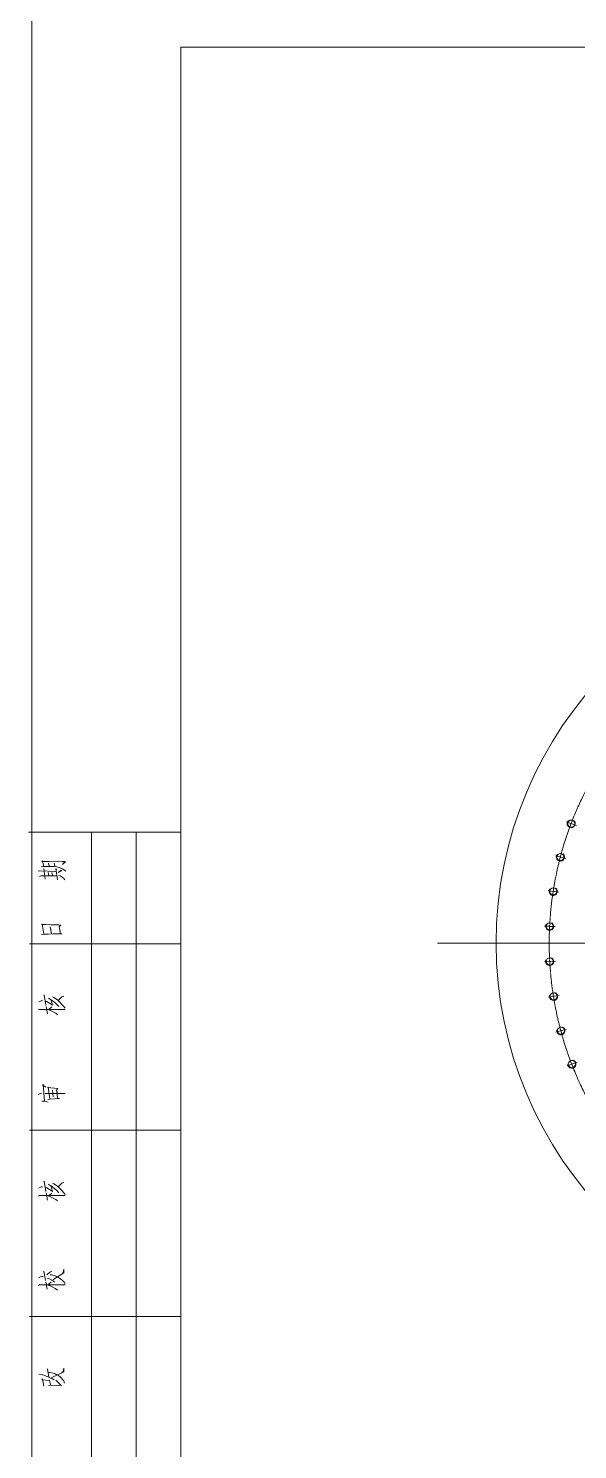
# Model space of a CAD drawing. Header units: millimetres. Extents: x 132745 to 150447, y -25377 to -12762.
# Drawn here: x 142037 to 143511, y -22720 to -18905 of the extents above; entities that cross this region are included whole.
import ezdxf

# ---------------------------------------------------------------- set-up
doc = ezdxf.new("R2010")
doc.units = ezdxf.units.MM
doc.linetypes.add('AD_LTYPE1 0 mm', pattern=[16, 13, -1, 1, -1])
doc.layers.add('CAXA_0', color=7, linetype='Continuous', lineweight=18)
doc.layers.add('cdr_dim', color=7, linetype='Continuous', lineweight=18)
doc.layers.add('cdr_dwg1', color=4, linetype='Continuous', lineweight=18, true_color=0x00ffff)
doc.layers.add('cdr_dwg3', color=1, linetype='AD_LTYPE1 0 mm', lineweight=18, true_color=0xff0000)

msp = doc.modelspace()

# ---------------------------------------------------------------- linework, layer by layer
at = {"layer": 'CAXA_0', "color": 4, "linetype": 'Continuous', "true_color": 0x00ffff}
for p, q in [((142037.284, -21062.28), (142446.676, -21062.28)), ((142446.676, -21362.28), (142040.282, -21362.28)), ((142446.676, -21862.28), (142040.282, -21862.28)), ((142446.676, -22362.28), (142040.282, -22362.28))]:
    msp.add_line(p, q, dxfattribs=at)
at = {"layer": 'CAXA_0', "color": 7, "linetype": 'Continuous'}
for p, q in [((142206.676, -24694.895), (142206.676, -21062.28)), ((142326.676, -24694.895), (142326.676, -21062.28)), ((142063.2, -21167.141), (142066.7, -21166.149)), ((142066.7, -21166.149), (142112.2, -21167.637)), ((142066.7, -21166.149), (142066.7, -21166.149)), ((142071.367, -21155.737), (142077.784, -21154.249)), ((142075.45, -21139.374), (142073.7, -21140.862)), ((142073.7, -21140.862), (142091.784, -21140.862)), ((142073.7, -21140.862), (142073.7, -21140.862)), ((142075.45, -21139.374), (142075.45, -21139.374)), ((142078.367, -21154.249), (142075.45, -21139.374)), ((142077.784, -21154.249), (142090.617, -21154.249)), ((142077.784, -21154.249), (142077.784, -21154.249)), ((142082.45, -21188.957), (142078.95, -21159.703)), ((142090.617, -21154.249), (142104.617, -21154.745)), ((142090.617, -21154.249), (142090.617, -21154.249)), ((142092.367, -21179.537), (142090.617, -21170.612)), ((142092.95, -21153.753), (142091.2, -21145.324)), ((142091.784, -21140.862), (142092.95, -21140.862)), ((142091.784, -21140.862), (142091.784, -21140.862)), ((142092.95, -21140.862), (142119.2, -21140.366)), ((142092.95, -21140.862), (142092.95, -21140.862)), ((142102.284, -21179.041), (142100.534, -21171.107)), ((142104.617, -21154.745), (142113.367, -21155.737)), ((142104.617, -21154.745), (142104.617, -21154.745)), ((142108.117, -21153.753), (142106.367, -21145.82)), ((142108.117, -21153.753), (142108.117, -21153.753)), ((142108.117, -21154.745), (142108.117, -21153.753)), ((142111.034, -21159.703), (142110.45, -21161.191)), ((142110.45, -21161.191), (142112.2, -21163.174)), ((142110.45, -21161.191), (142110.45, -21161.191)), ((142111.034, -21159.703), (142111.034, -21159.703)), ((142115.7, -21190.445), (142111.034, -21159.703)), ((142113.367, -21155.737), (142122.7, -21158.216)), ((142113.367, -21155.737), (142113.367, -21155.737)), ((142117.45, -21171.107), (142124.45, -21165.653)), ((142119.2, -21140.366), (142129.117, -21140.862)), ((142119.2, -21140.366), (142119.2, -21140.366)), ((142127.367, -21165.653), (142122.117, -21167.637)), ((142122.7, -21158.216), (142128.534, -21161.191)), ((142122.7, -21158.216), (142122.7, -21158.216)), ((142124.45, -21165.653), (142127.367, -21165.653)), ((142124.45, -21165.653), (142124.45, -21165.653)), ((142127.367, -21165.653), (142127.367, -21165.653)), ((142128.534, -21161.191), (142137.284, -21166.645)), ((142128.534, -21161.191), (142128.534, -21161.191)), ((142129.117, -21140.862), (142134.95, -21141.357)), ((142129.117, -21140.862), (142129.117, -21140.862)), ((142136.7, -21141.853), (142129.117, -21149.291)), ((142129.117, -21149.291), (142134.367, -21142.349)), ((142129.117, -21149.291), (142129.117, -21149.291)), ((142134.95, -21141.357), (142136.7, -21141.853)), ((142134.95, -21141.357), (142134.95, -21141.357)), ((142136.7, -21141.853), (142136.7, -21141.853)), ((142066.7, -21181.024), (142070.2, -21180.032)), ((142070.2, -21180.032), (142113.95, -21180.032)), ((142070.2, -21180.032), (142070.2, -21180.032)), ((142119.2, -21179.041), (142122.117, -21179.537)), ((142122.117, -21179.537), (142127.95, -21183.503)), ((142122.117, -21179.537), (142122.117, -21179.537)), ((142127.95, -21183.503), (142132.034, -21186.974)), ((142127.95, -21183.503), (142127.95, -21183.503)), ((142132.034, -21186.974), (142134.95, -21190.445)), ((142132.034, -21186.974), (142132.034, -21186.974)), ((142072.534, -21310.27), (142074.284, -21309.774)), ((142072.534, -21310.27), (142072.534, -21310.27)), ((142084.2, -21310.27), (142072.534, -21310.27)), ((142074.284, -21309.774), (142078.367, -21336.053)), ((142074.284, -21309.774), (142074.284, -21309.774)), ((142084.2, -21310.27), (142084.2, -21310.27)), ((142098.2, -21310.766), (142084.2, -21310.27)), ((142095.867, -21316.22), (142095.284, -21318.203)), ((142095.284, -21318.203), (142097.617, -21322.666)), ((142095.284, -21318.203), (142095.284, -21318.203)), ((142095.867, -21316.22), (142095.867, -21316.22)), ((142099.367, -21335.557), (142095.867, -21316.22)), ((142098.2, -21310.766), (142098.2, -21310.766)), ((142111.617, -21311.262), (142098.2, -21310.766)), ((142111.617, -21311.262), (142111.617, -21311.262)), ((142118.617, -21311.262), (142111.617, -21311.262)), ((142118.617, -21311.262), (142118.617, -21311.262)), ((142123.867, -21312.253), (142118.617, -21311.262)), ((142119.784, -21316.22), (142123.867, -21312.253)), ((142119.784, -21316.22), (142119.784, -21316.22)), ((142123.284, -21335.557), (142119.784, -21316.22)), ((142123.867, -21312.253), (142123.867, -21312.253)), ((142071.95, -21337.541), (142077.784, -21336.549)), ((142077.784, -21336.549), (142090.617, -21336.053)), ((142077.784, -21336.549), (142077.784, -21336.549)), ((142090.617, -21336.053), (142104.034, -21335.557)), ((142090.617, -21336.053), (142090.617, -21336.053)), ((142104.034, -21335.557), (142105.784, -21335.557)), ((142104.034, -21335.557), (142104.034, -21335.557)), ((142105.784, -21335.557), (142115.117, -21335.557)), ((142105.784, -21335.557), (142105.784, -21335.557)), ((142115.117, -21335.557), (142127.367, -21335.557)), ((142115.117, -21335.557), (142115.117, -21335.557)), ((142123.284, -21335.557), (142123.284, -21335.557)), ((142127.367, -21335.557), (142123.284, -21335.557)), ((142127.367, -21335.557), (142127.367, -21335.557)), ((142065.534, -21518.22), (142071.367, -21514.749)), ((142071.367, -21514.749), (142073.7, -21514.253)), ((142071.367, -21514.749), (142071.367, -21514.749)), ((142073.7, -21514.253), (142075.45, -21514.749)), ((142073.7, -21514.253), (142073.7, -21514.253)), ((142079.534, -21498.882), (142078.95, -21500.866)), ((142078.95, -21500.866), (142080.7, -21504.832)), ((142078.95, -21500.866), (142078.95, -21500.866)), ((142079.534, -21498.882), (142079.534, -21498.882)), ((142084.2, -21526.649), (142079.534, -21498.882)), ((142090.034, -21508.303), (142092.95, -21508.799)), ((142092.95, -21508.799), (142101.7, -21514.749)), ((142092.95, -21508.799), (142092.95, -21508.799)), ((142101.7, -21526.649), (142097.617, -21511.278)), ((142101.7, -21504.832), (142105.784, -21506.32)), ((142101.7, -21514.749), (142102.284, -21515.245)), ((142101.7, -21514.749), (142101.7, -21514.749)), ((142102.284, -21515.245), (142108.117, -21519.707)), ((142102.284, -21515.245), (142102.284, -21515.245)), ((142105.784, -21506.32), (142115.117, -21512.27)), ((142105.784, -21506.32), (142105.784, -21506.32)), ((142115.117, -21512.27), (142120.95, -21518.22)), ((142115.117, -21512.27), (142115.117, -21512.27)), ((142117.45, -21514.253), (142127.367, -21504.337)), ((142132.034, -21502.353), (142126.2, -21505.328)), ((142127.367, -21504.337), (142132.034, -21502.353)), ((142127.367, -21504.337), (142127.367, -21504.337)), ((142132.034, -21502.353), (142132.034, -21502.353)), ((142064.367, -21539.541), (142067.284, -21537.557)), ((142067.284, -21537.557), (142066.7, -21538.053)), ((142066.7, -21538.053), (142135.534, -21538.053)), ((142066.7, -21538.053), (142066.7, -21538.053)), ((142067.284, -21537.557), (142067.284, -21537.557)), ((142083.617, -21516.732), (142087.117, -21517.228)), ((142084.784, -21530.616), (142088.284, -21549.953)), ((142087.117, -21517.228), (142101.117, -21525.657)), ((142087.117, -21517.228), (142087.117, -21517.228)), ((142088.867, -21537.557), (142098.2, -21542.02)), ((142092.95, -21537.557), (142099.95, -21531.112)), ((142098.2, -21542.02), (142105.2, -21545.491)), ((142098.2, -21542.02), (142098.2, -21542.02)), ((142101.117, -21525.657), (142101.7, -21526.649)), ((142101.117, -21525.657), (142101.117, -21525.657)), ((142101.7, -21526.649), (142101.7, -21526.649)), ((142105.2, -21545.491), (142110.45, -21548.466)), ((142105.2, -21545.491), (142105.2, -21545.491)), ((142108.117, -21519.707), (142113.95, -21524.666)), ((142108.117, -21519.707), (142108.117, -21519.707)), ((142110.45, -21548.466), (142115.7, -21552.432)), ((142110.45, -21548.466), (142110.45, -21548.466)), ((142113.95, -21524.666), (142119.2, -21530.12)), ((142113.95, -21524.666), (142113.95, -21524.666)), ((142120.95, -21518.22), (142127.367, -21524.666)), ((142120.95, -21518.22), (142120.95, -21518.22)), ((142130.284, -21538.549), (142124.45, -21538.053)), ((142127.367, -21524.666), (142132.034, -21530.12)), ((142127.367, -21524.666), (142127.367, -21524.666)), ((142135.534, -21538.053), (142130.284, -21538.549)), ((142130.284, -21538.549), (142130.284, -21538.549)), ((142132.034, -21530.12), (142135.534, -21534.582)), ((142132.034, -21530.12), (142132.034, -21530.12)), ((142135.534, -21538.053), (142135.534, -21538.053)), ((142076.617, -21739.857), (142074.867, -21740.849)), ((142074.867, -21740.849), (142084.2, -21746.799)), ((142074.867, -21740.849), (142074.867, -21740.849)), ((142076.617, -21739.857), (142076.617, -21739.857)), ((142080.117, -21784.482), (142076.617, -21739.857)), ((142063.784, -21766.632), (142069.617, -21763.657)), ((142069.617, -21763.657), (142073.7, -21762.666)), ((142069.617, -21763.657), (142069.617, -21763.657)), ((142081.867, -21764.649), (142083.034, -21763.657)), ((142083.034, -21763.657), (142136.117, -21764.153)), ((142083.034, -21763.657), (142083.034, -21763.657)), ((142088.284, -21747.791), (142090.617, -21746.799)), ((142088.284, -21747.791), (142088.284, -21747.791)), ((142116.284, -21750.766), (142088.284, -21747.791)), ((142089.45, -21780.02), (142094.7, -21779.028)), ((142090.617, -21746.799), (142094.7, -21778.037)), ((142090.617, -21746.799), (142090.617, -21746.799)), ((142094.7, -21779.028), (142120.367, -21777.045)), ((142094.7, -21779.028), (142094.7, -21779.028)), ((142104.034, -21773.078), (142101.7, -21755.228)), ((142113.367, -21752.749), (142112.784, -21755.724)), ((142112.784, -21755.724), (142113.95, -21761.178)), ((142112.784, -21755.724), (142112.784, -21755.724)), ((142113.367, -21752.749), (142116.284, -21750.766)), ((142113.367, -21752.749), (142113.367, -21752.749)), ((142115.7, -21777.541), (142113.367, -21752.749)), ((142120.367, -21777.045), (142115.7, -21777.541)), ((142115.7, -21777.541), (142115.7, -21777.541)), ((142116.284, -21750.766), (142116.284, -21750.766)), ((142120.367, -21777.045), (142120.367, -21777.045)), ((142130.867, -21765.145), (142124.45, -21764.153)), ((142136.117, -21764.153), (142130.867, -21765.145)), ((142130.867, -21765.145), (142130.867, -21765.145)), ((142136.117, -21764.153), (142136.117, -21764.153)), ((142073.7, -21784.482), (142078.95, -21784.482)), ((142078.95, -21784.482), (142083.034, -21785.474)), ((142078.95, -21784.482), (142078.95, -21784.482)), ((142083.034, -21785.474), (142087.117, -21786.466)), ((142083.034, -21785.474), (142083.034, -21785.474)), ((142087.117, -21786.466), (142090.034, -21787.457)), ((142087.117, -21786.466), (142087.117, -21786.466)), ((142079.534, -21998.882), (142078.95, -22000.866)), ((142078.95, -22000.866), (142080.7, -22004.832)), ((142078.95, -22000.866), (142078.95, -22000.866)), ((142079.534, -21998.882), (142079.534, -21998.882)), ((142084.2, -22026.649), (142079.534, -21998.882)), ((142090.034, -22008.303), (142092.95, -22008.799)), ((142092.95, -22008.799), (142101.7, -22014.749)), ((142092.95, -22008.799), (142092.95, -22008.799)), ((142101.7, -22026.649), (142097.617, -22011.278)), ((142101.7, -22004.832), (142105.784, -22006.32)), ((142105.784, -22006.32), (142115.117, -22012.27)), ((142105.784, -22006.32), (142105.784, -22006.32)), ((142117.45, -22014.253), (142127.367, -22004.337)), ((142132.034, -22002.353), (142126.2, -22005.328)), ((142127.367, -22004.337), (142132.034, -22002.353)), ((142127.367, -22004.337), (142127.367, -22004.337)), ((142132.034, -22002.353), (142132.034, -22002.353)), ((142064.367, -22039.541), (142067.284, -22037.557)), ((142065.534, -22018.22), (142071.367, -22014.749)), ((142067.284, -22037.557), (142066.7, -22038.053)), ((142066.7, -22038.053), (142135.534, -22038.053)), ((142066.7, -22038.053), (142066.7, -22038.053)), ((142067.284, -22037.557), (142067.284, -22037.557)), ((142071.367, -22014.749), (142073.7, -22014.253)), ((142071.367, -22014.749), (142071.367, -22014.749)), ((142073.7, -22014.253), (142075.45, -22014.749)), ((142073.7, -22014.253), (142073.7, -22014.253)), ((142083.617, -22016.732), (142087.117, -22017.228)), ((142084.784, -22030.616), (142088.284, -22049.953)), ((142087.117, -22017.228), (142101.117, -22025.657)), ((142087.117, -22017.228), (142087.117, -22017.228)), ((142088.867, -22037.557), (142098.2, -22042.02)), ((142092.95, -22037.557), (142099.95, -22031.112)), ((142098.2, -22042.02), (142105.2, -22045.491)), ((142098.2, -22042.02), (142098.2, -22042.02)), ((142101.117, -22025.657), (142101.7, -22026.649)), ((142101.117, -22025.657), (142101.117, -22025.657)), ((142101.7, -22014.749), (142102.284, -22015.245)), ((142101.7, -22014.749), (142101.7, -22014.749)), ((142101.7, -22026.649), (142101.7, -22026.649)), ((142102.284, -22015.245), (142108.117, -22019.707)), ((142102.284, -22015.245), (142102.284, -22015.245)), ((142105.2, -22045.491), (142110.45, -22048.466)), ((142105.2, -22045.491), (142105.2, -22045.491)), ((142108.117, -22019.707), (142113.95, -22024.666)), ((142108.117, -22019.707), (142108.117, -22019.707)), ((142110.45, -22048.466), (142115.7, -22052.432)), ((142110.45, -22048.466), (142110.45, -22048.466)), ((142113.95, -22024.666), (142119.2, -22030.12)), ((142113.95, -22024.666), (142113.95, -22024.666)), ((142115.117, -22012.27), (142120.95, -22018.22)), ((142115.117, -22012.27), (142115.117, -22012.27)), ((142120.95, -22018.22), (142127.367, -22024.666)), ((142120.95, -22018.22), (142120.95, -22018.22)), ((142130.284, -22038.549), (142124.45, -22038.053)), ((142127.367, -22024.666), (142132.034, -22030.12)), ((142127.367, -22024.666), (142127.367, -22024.666)), ((142135.534, -22038.053), (142130.284, -22038.549)), ((142130.284, -22038.549), (142130.284, -22038.549)), ((142132.034, -22030.12), (142135.534, -22034.582)), ((142132.034, -22030.12), (142132.034, -22030.12)), ((142135.534, -22038.053), (142135.534, -22038.053)), ((142132.617, -22235.891), (142130.867, -22244.816)), ((142132.034, -22245.312), (142132.617, -22235.891)), ((142132.617, -22235.891), (142132.617, -22235.891)), ((142064.367, -22258.699), (142069.617, -22255.724)), ((142064.367, -22279.028), (142067.867, -22276.549)), ((142067.867, -22276.549), (142066.7, -22277.541)), ((142066.7, -22277.541), (142135.534, -22277.541)), ((142066.7, -22277.541), (142066.7, -22277.541)), ((142067.867, -22276.549), (142067.867, -22276.549)), ((142069.617, -22255.724), (142073.117, -22254.732)), ((142069.617, -22255.724), (142069.617, -22255.724)), ((142073.117, -22254.732), (142076.617, -22254.732)), ((142073.117, -22254.732), (142073.117, -22254.732)), ((142078.95, -22240.849), (142078.367, -22242.832)), ((142078.367, -22242.832), (142079.534, -22245.312)), ((142078.367, -22242.832), (142078.367, -22242.832)), ((142083.034, -22266.137), (142078.95, -22240.849)), ((142078.95, -22240.849), (142078.95, -22240.849)), ((142083.617, -22270.599), (142087.7, -22289.441)), ((142087.117, -22250.27), (142093.534, -22244.32)), ((142087.117, -22259.691), (142091.784, -22260.187)), ((142087.7, -22277.541), (142095.867, -22280.516)), ((142090.617, -22277.045), (142098.2, -22270.103)), ((142091.784, -22260.187), (142099.95, -22265.145)), ((142091.784, -22260.187), (142091.784, -22260.187)), ((142093.534, -22244.32), (142096.45, -22242.832)), ((142093.534, -22244.32), (142093.534, -22244.32)), ((142095.867, -22250.766), (142100.534, -22250.27)), ((142096.45, -22242.832), (142099.95, -22240.849)), ((142096.45, -22242.832), (142096.45, -22242.832)), ((142099.95, -22265.145), (142105.784, -22268.616)), ((142099.95, -22265.145), (142099.95, -22265.145)), ((142100.534, -22250.27), (142108.7, -22253.245)), ((142100.534, -22250.27), (142100.534, -22250.27)), ((142104.034, -22264.153), (142105.2, -22262.666)), ((142105.2, -22262.666), (142132.034, -22245.312)), ((142105.2, -22262.666), (142105.2, -22262.666)), ((142105.784, -22268.616), (142108.117, -22270.599)), ((142105.784, -22268.616), (142105.784, -22268.616)), ((142108.7, -22253.245), (142115.117, -22256.22)), ((142108.7, -22253.245), (142108.7, -22253.245)), ((142115.117, -22256.22), (142120.367, -22259.691)), ((142115.117, -22256.22), (142115.117, -22256.22)), ((142120.367, -22259.691), (142124.45, -22262.666)), ((142120.367, -22259.691), (142120.367, -22259.691)), ((142124.45, -22262.666), (142128.534, -22265.641)), ((142124.45, -22262.666), (142124.45, -22262.666)), ((142131.45, -22278.532), (142125.617, -22277.541)), ((142130.867, -22244.816), (142128.534, -22247.295)), ((142128.534, -22265.641), (142132.034, -22269.112)), ((142128.534, -22265.641), (142128.534, -22265.641)), ((142130.867, -22244.816), (142130.867, -22244.816)), ((142135.534, -22277.541), (142131.45, -22278.532)), ((142131.45, -22278.532), (142131.45, -22278.532)), ((142132.034, -22245.312), (142132.034, -22245.312)), ((142132.034, -22269.112), (142135.534, -22273.574)), ((142132.034, -22269.112), (142132.034, -22269.112)), ((142135.534, -22277.541), (142135.534, -22277.541)), ((142095.867, -22280.516), (142102.867, -22283.987)), ((142095.867, -22280.516), (142095.867, -22280.516)), ((142102.867, -22283.987), (142109.284, -22287.457)), ((142102.867, -22283.987), (142102.867, -22283.987)), ((142109.284, -22287.457), (142115.117, -22291.424)), ((142109.284, -22287.457), (142109.284, -22287.457)), ((142088.867, -22502.849), (142088.284, -22505.328)), ((142088.284, -22505.328), (142089.45, -22509.295)), ((142088.284, -22505.328), (142088.284, -22505.328)), ((142088.867, -22502.849), (142088.867, -22502.849)), ((142092.367, -22525.162), (142088.867, -22502.849)), ((142132.617, -22501.362), (142130.867, -22510.287)), ((142132.034, -22510.782), (142132.617, -22501.362)), ((142132.617, -22501.362), (142132.617, -22501.362)), ((142064.95, -22517.228), (142071.95, -22518.22)), ((142071.95, -22518.22), (142081.284, -22521.195)), ((142071.95, -22518.22), (142071.95, -22518.22)), ((142075.45, -22530.12), (142073.7, -22532.103)), ((142073.7, -22532.103), (142094.117, -22534.582)), ((142073.7, -22532.103), (142073.7, -22532.103)), ((142075.45, -22530.12), (142075.45, -22530.12)), ((142078.367, -22549.953), (142075.45, -22530.12)), ((142081.284, -22521.195), (142091.2, -22525.162)), ((142081.284, -22521.195), (142081.284, -22521.195)), ((142091.2, -22512.766), (142094.7, -22512.766)), ((142091.2, -22525.162), (142097.617, -22528.137)), ((142091.2, -22525.162), (142091.2, -22525.162)), ((142094.117, -22532.103), (142096.45, -22546.978)), ((142094.117, -22532.103), (142094.117, -22532.103)), ((142094.117, -22534.582), (142094.117, -22532.103)), ((142094.117, -22534.582), (142094.117, -22534.582)), ((142094.7, -22512.766), (142104.034, -22514.749)), ((142094.7, -22512.766), (142094.7, -22512.766)), ((142097.617, -22528.137), (142102.284, -22530.12)), ((142097.617, -22528.137), (142097.617, -22528.137)), ((142099.95, -22527.641), (142100.534, -22526.153)), ((142100.534, -22526.153), (142132.034, -22510.782)), ((142100.534, -22526.153), (142100.534, -22526.153)), ((142102.284, -22530.12), (142106.367, -22532.103)), ((142102.284, -22530.12), (142102.284, -22530.12)), ((142104.034, -22514.749), (142109.284, -22516.732)), ((142104.034, -22514.749), (142104.034, -22514.749)), ((142109.284, -22516.732), (142113.95, -22518.716)), ((142109.284, -22516.732), (142109.284, -22516.732)), ((142126.2, -22548.962), (142110.45, -22533.591)), ((142113.95, -22518.716), (142118.034, -22521.195)), ((142113.95, -22518.716), (142113.95, -22518.716)), ((142118.034, -22521.195), (142122.117, -22524.17)), ((142118.034, -22521.195), (142118.034, -22521.195)), ((142122.117, -22524.17), (142126.2, -22527.641)), ((142122.117, -22524.17), (142122.117, -22524.17)), ((142126.2, -22527.641), (142129.117, -22531.607)), ((142126.2, -22527.641), (142126.2, -22527.641)), ((142130.867, -22510.287), (142127.367, -22512.766)), ((142129.117, -22531.607), (142132.034, -22535.574)), ((142129.117, -22531.607), (142129.117, -22531.607)), ((142130.867, -22510.287), (142130.867, -22510.287)), ((142132.034, -22510.782), (142132.034, -22510.782)), ((142132.034, -22535.574), (142133.2, -22538.549)), ((142132.034, -22535.574), (142132.034, -22535.574)), ((142133.2, -22538.549), (142134.367, -22541.524)), ((142133.2, -22538.549), (142133.2, -22538.549)), ((142091.2, -22547.97), (142097.617, -22546.978)), ((142096.45, -22546.978), (142091.2, -22547.97)), ((142091.2, -22547.97), (142091.2, -22547.97)), ((142096.45, -22546.978), (142096.45, -22546.978)), ((142097.617, -22546.978), (142123.867, -22547.474)), ((142097.617, -22546.978), (142097.617, -22546.978))]:
    msp.add_line(p, q, dxfattribs=at)
at = {"layer": 'cdr_dim', "linetype": 'Continuous'}
msp.add_line((142046.676, -24794.895), (142046.676, -18854.895), dxfattribs=at)
for centre, start, end in [((143493.906, -21039.323), 132, 42), ((143465.006, -21129.094), 138, 48), ((143445.648, -21221.394), 144, 54), ((143436.044, -21315.212), 150, 60), ((143436.3, -21409.52), 156, 66), ((143446.412, -21503.285), 162, 72), ((143466.269, -21595.479), 168, 78), ((143495.655, -21685.092), 174, 84)]:
    msp.add_arc(centre, 11, start, end, dxfattribs=at)
at = {"layer": 'cdr_dwg1', "linetype": 'Continuous'}
for p, q in [((142446.676, -18954.895), (150346.676, -18954.895)), ((142446.676, -24694.895), (142446.676, -18954.895))]:
    msp.add_line(p, q, dxfattribs=at)
for centre, radius in [((144335.923, -21359.929), 1043.5), ((143493.906, -21039.323), 9.5), ((143465.006, -21129.094), 9.5), ((143445.648, -21221.394), 9.5), ((143436.044, -21315.212), 9.5), ((143436.3, -21409.52), 9.5), ((143446.412, -21503.285), 9.5), ((143466.269, -21595.479), 9.5), ((143495.655, -21685.092), 9.5)]:
    msp.add_circle(centre, radius, dxfattribs=at)
at = {"layer": 'cdr_dwg3', "linetype": 'AD_LTYPE1 0 mm'}
for p, q in [((143481.063, -21034.346), (143508.265, -21044.876)), ((143451.713, -21125.487), (143479.867, -21133.116)), ((143432.051, -21219.197), (143460.848, -21223.841)), ((143422.292, -21314.448), (143451.417, -21316.057)), ((143135.482, -21359.929), (145534.184, -21359.929)), ((145534.184, -21359.929), (143135.482, -21359.929)), ((143422.543, -21410.198), (143451.676, -21408.753)), ((143432.801, -21505.397), (143461.624, -21500.915)), ((143452.954, -21599.002), (143481.15, -21591.532)), ((143482.781, -21689.988), (143510.042, -21679.611))]:
    msp.add_line(p, q, dxfattribs=at)
msp.add_circle((144334.833, -21359.929), 900, dxfattribs=at)

doc.saveas('drawing.dxf')
